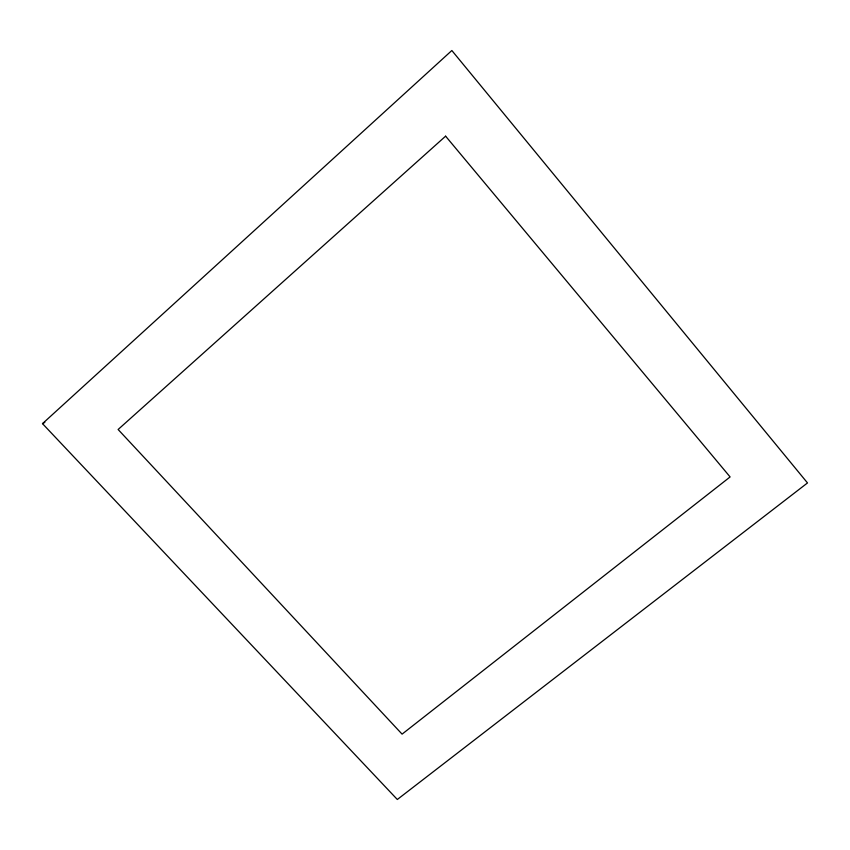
<?xml version="1.0" encoding="UTF-8"?>
<svg xmlns="http://www.w3.org/2000/svg" width="850" height="850" viewBox="0 0 850 850"><rect width="100%" height="100%" fill="white"/><g stroke="black" fill="none" stroke-linecap="round" stroke-linejoin="round"><path stroke-width="1.27" d="M42.5 423.64L451.849 50.511L807.5 482.938L397.322 799.489L42.5 423.64L44.827 422.386M445.612 136.17L118.118 429.494L402.082 734.134L730.107 476.935L445.612 136.17"/></g></svg>
